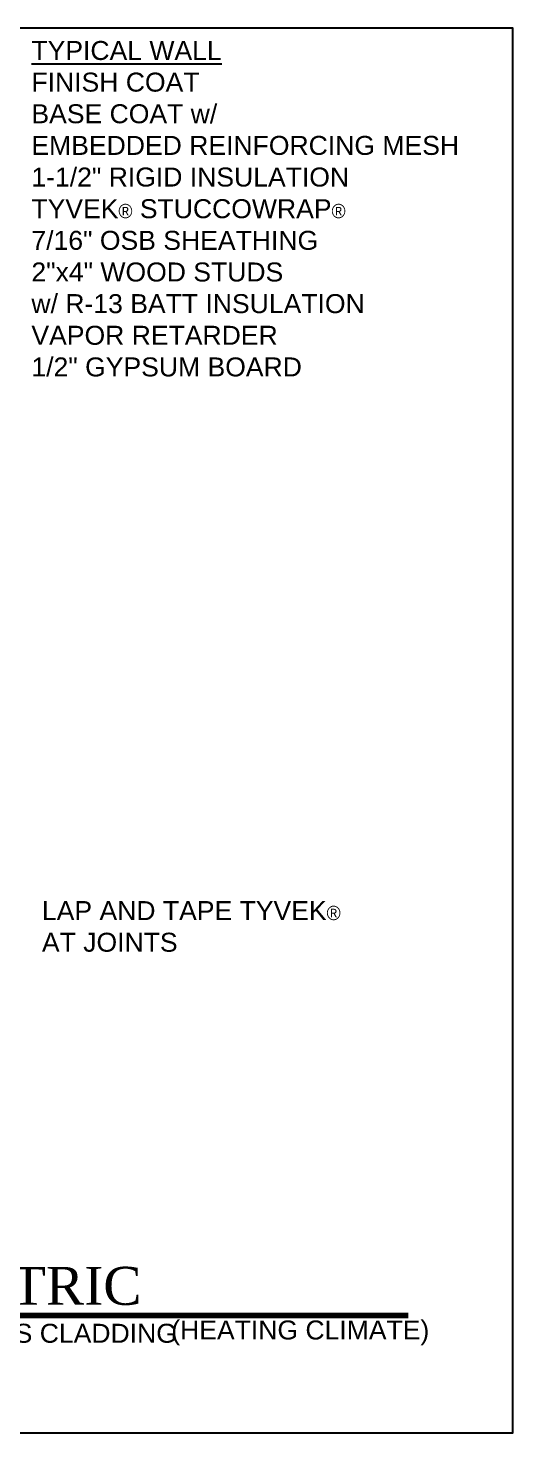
# Model space of a CAD drawing. Extents: x -12.9 to 61.1, y -64.8 to 9.2.
# Drawn here: x 35.6 to 61.1, y -64.8 to 9.2 of the extents above; entities that cross this region are included whole.
import ezdxf

# ---------------------------------------------------------------- set-up
doc = ezdxf.new("R2010")
doc.units = 0
doc.header["$MEASUREMENT"] = 0
for name, color, linetype in [('STRUCTURE', 7, 'CONTINUOUS'), ('TEXT', 7, 'CONTINUOUS'), ('TITLE', 7, 'CONTINUOUS')]:
    doc.layers.add(name, color=color, linetype=linetype)
doc.styles.add('DETAILS', font='sanss___.ttf', dxfattribs={"height": 1})
doc.styles.add('TITLE', font='TIMES.TTF', dxfattribs={"height": 2})

msp = doc.modelspace()

# ---------------------------------------------------------------- linework, layer by layer
at = {"layer": 'STRUCTURE'}
msp.add_lwpolyline([(-12.884, -64.763), (61.116, -64.763), (61.116, 9.237), (-12.884, 9.237)], close=True, dxfattribs=at)
at = {"layer": 'TITLE', "const_width": 0.3}
msp.add_lwpolyline([(-5.473, -58.58), (55.613, -58.58)], dxfattribs=at)

# ---------------------------------------------------------------- texts
at = {"layer": 'TEXT', "char_height": 1, "attachment_point": 4, "style": 'DETAILS'}
for s, insert in [('\\LTYPICAL WALL\\P\\lFINISH COAT\\PBASE COAT w/\\PEMBEDDED REINFORCING MESH\\P1-1/2" RIGID INSULATION\\PTYVEK\\fSymbol|b0|i0|c2|p18;\\H0.75;â\\fSansSerif|b0|i0|c2|p2;\\H1; STUCCOWRAP\\fSymbol|b0|i0|c2|p18;\\H0.75;â\\P\\fSansSerif|b0|i0|c2|p2;\\H1;7/16" OSB SHEATHING\\P2"x4" WOOD STUDS \\Pw/ R-13 BATT INSULATION\\PVAPOR RETARDER\\P1/2" GYPSUM BOARD', (35.779, -0.284)), ('LAP AND TAPE TYVEK\\fSymbol|b0|i0|c2|p18;\\H0.75;â\\fSansSerif|b0|i0|c2|p2;\\H1; \\PAT JOINTS', (36.333, -38.091))]:
    msp.add_mtext(s, dxfattribs=dict(at, insert=insert))
at = {"layer": 'TITLE', "attachment_point": 4}
for s, insert, char_height, width, style in [('TYPICAL WALL ISOMETRIC', (2.308, -57.039), 2, 54.4375, 'TITLE'), ('RESIDENTIAL WOOD FRAME STRUCTURE w/ EIFS CLADDING ', (2.226, -59.522), 1, 54.4375, 'DETAILS'), ('(HEATING CLIMATE)', (43.138, -59.493), 1, 14.74941, 'DETAILS')]:
    msp.add_mtext(s, dxfattribs=dict(at, insert=insert, char_height=char_height, width=width, style=style))

doc.saveas('drawing.dxf')
